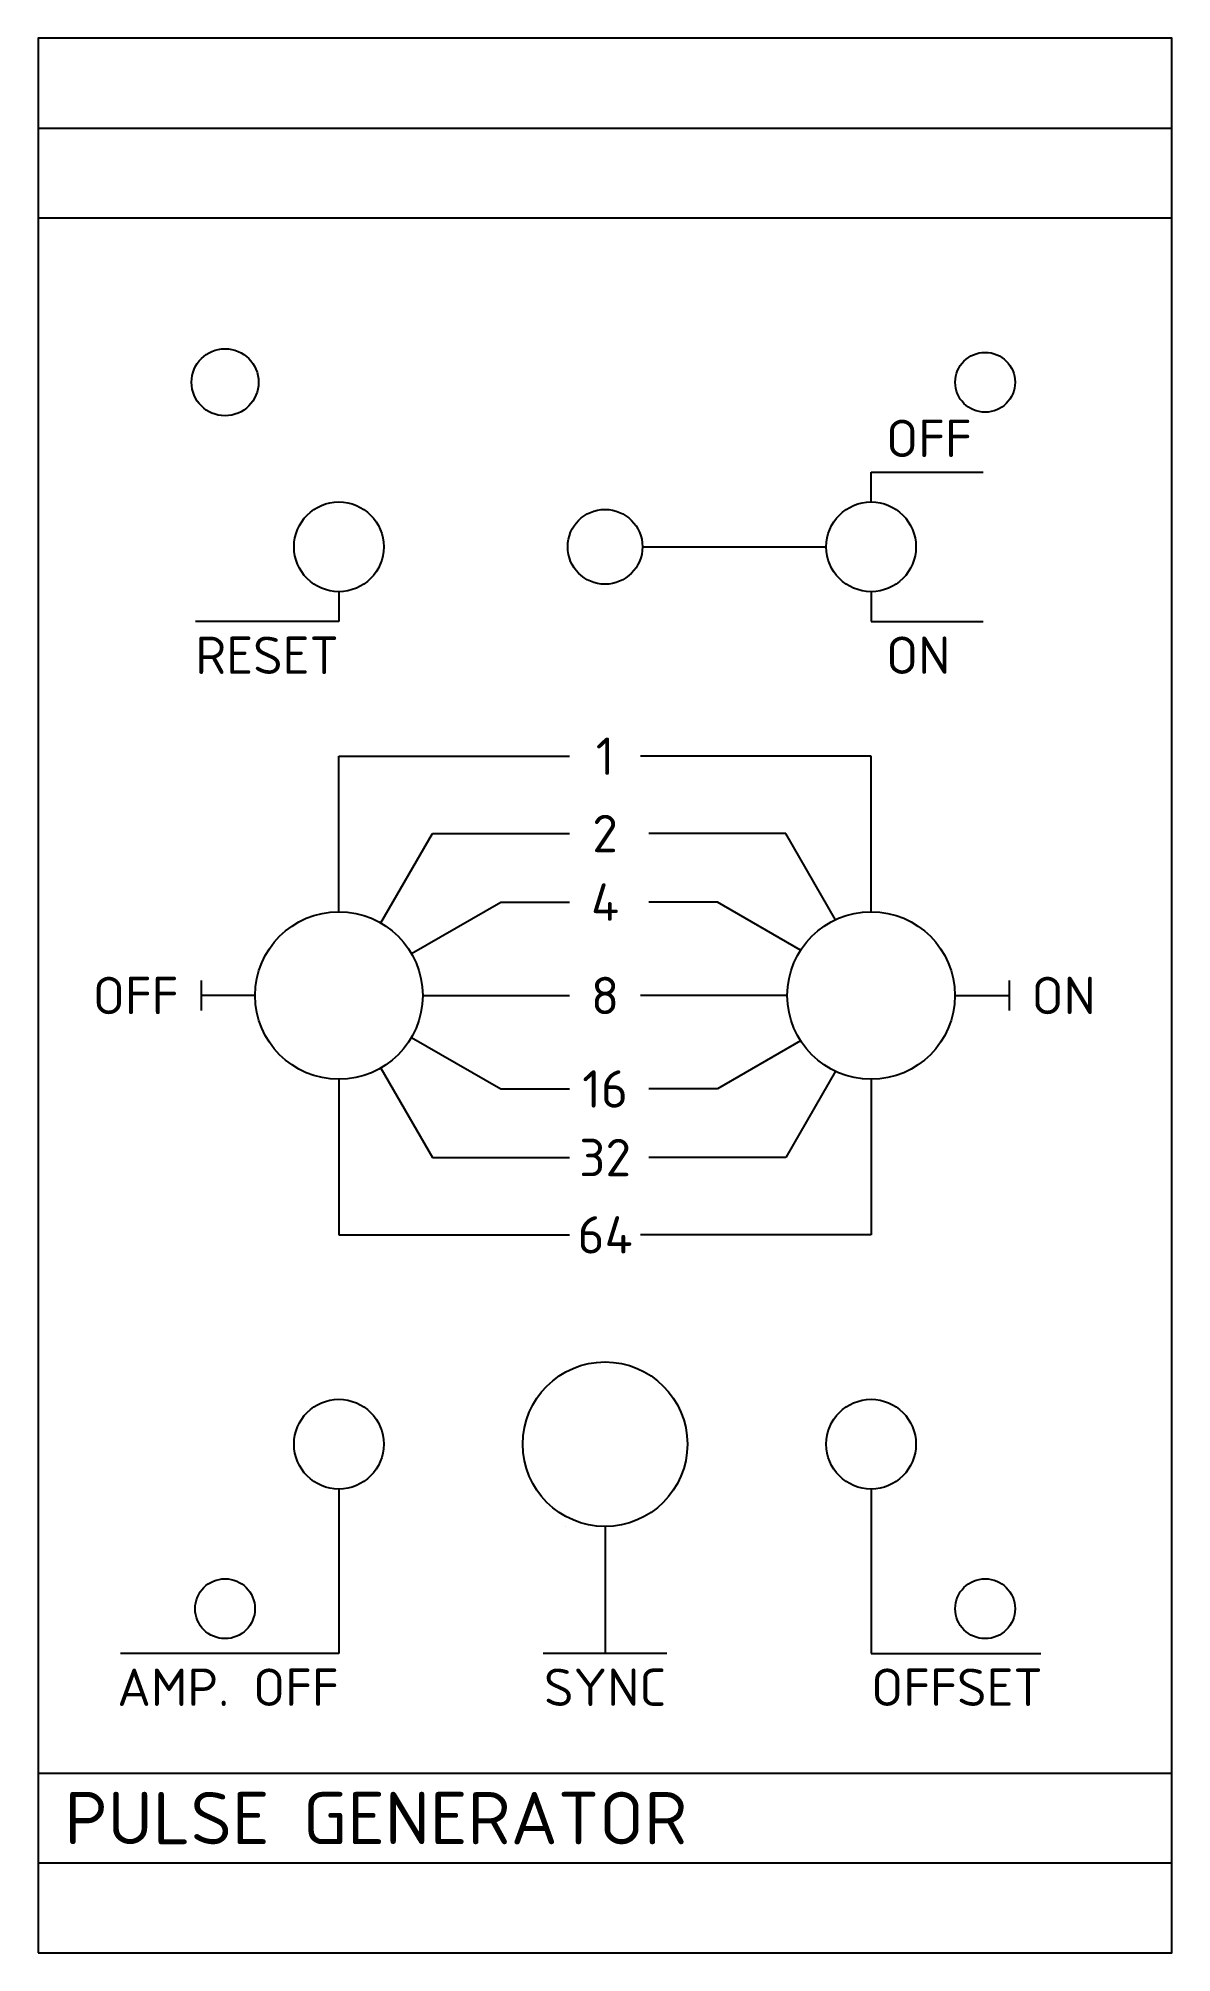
# Model space of a CAD drawing. Header units: millimetres. Extents: x 0 to 76, y 0 to 128.
import ezdxf
from ezdxf.enums import TextEntityAlignment as Align

# ---------------------------------------------------------------- set-up
doc = ezdxf.new("R2010")
doc.units = ezdxf.units.MM
doc.header["$LTSCALE"] = 10
doc.header["$MEASUREMENT"] = 0
doc.layers.get('0').update_dxf_attribs({"linetype": 'CONTINUOUS'})
doc.layers.add('FRONT_PANEL_LAYOUT', color=7, linetype='CONTINUOUS')
doc.styles.add('ISO', font='isocpeur.ttf')

msp = doc.modelspace()

# ---------------------------------------------------------------- linework, layer by layer
at = {"color": 3}
for p, q in [((0, 122), (75.75, 122)), ((0, 116), (75.75, 116)), ((55.66, 99), (63.16, 99)), ((55.66, 97), (55.66, 99)), ((40.38, 94), (52.66, 94)), ((20.09, 91), (20.09, 89)), ((55.66, 91), (55.66, 89)), ((20.09, 89), (10.5, 89)), ((55.66, 89), (63.16, 89)), ((20.09, 69.6), (20.09, 80)), ((20.09, 80), (35.5, 80)), ((55.66, 80), (40.25, 80)), ((55.66, 69.6), (55.66, 80)), ((22.89, 68.85), (26.35, 74.83)), ((26.35, 74.83), (35.5, 74.83)), ((49.97, 74.83), (40.81, 74.83)), ((53.29, 69.07), (49.97, 74.83)), ((24.94, 66.8), (30.92, 70.25)), ((30.92, 70.25), (35.5, 70.25)), ((45.39, 70.25), (40.81, 70.25)), ((50.95, 67.04), (45.39, 70.25)), ((10.88, 65), (10.88, 63)), ((14.5, 64), (10.88, 64)), ((25.7, 64), (35.5, 64)), ((50.06, 64), (40.25, 64)), ((61.26, 64), (64.88, 64)), ((64.88, 65), (64.88, 63)), ((24.94, 61.2), (30.92, 57.75)), ((50.95, 60.96), (45.39, 57.75)), ((22.89, 59.15), (26.35, 53.17)), ((53.29, 58.93), (49.97, 53.17)), ((20.09, 58.4), (20.09, 48)), ((30.92, 57.75), (35.5, 57.75)), ((45.39, 57.75), (40.81, 57.75)), ((55.66, 58.4), (55.66, 48)), ((26.35, 53.17), (35.5, 53.17)), ((49.97, 53.17), (40.81, 53.17)), ((20.09, 48), (35.5, 48)), ((55.66, 48), (40.25, 48)), ((20.09, 31), (20.09, 20)), ((55.66, 31), (55.66, 20)), ((37.88, 28.5), (37.88, 20)), ((20.09, 20), (5.5, 20)), ((42, 20), (33.75, 20)), ((55.66, 20), (67, 20)), ((0, 12), (75.75, 12)), ((0, 6), (75.75, 6))]:
    msp.add_line(p, q, dxfattribs=at)
for centre, radius in [((12.48, 105), 2.24), ((63.28, 105), 2), ((20.09, 94), 3), ((37.88, 94), 2.5), ((55.66, 94), 3), ((20.09, 64), 5.6), ((55.66, 64), 5.6), ((37.88, 34), 5.5), ((20.09, 34), 3), ((55.66, 34), 3), ((12.48, 23), 2), ((63.28, 23), 2)]:
    msp.add_circle(centre, radius, dxfattribs=at)
at = {"layer": 'FRONT_PANEL_LAYOUT', "color": 3}
msp.add_line((35.25, 28.5), (35.25, 28.5), dxfattribs=at)
msp.add_lwpolyline([(0, 0), (75.75, 0), (75.75, 128), (0, 128)], close=True, dxfattribs=at)

# ---------------------------------------------------------------- texts
at = {"color": 7, "style": 'ISO'}
for s, p in [('OFF', (56.66, 100)), ('ON', (56.66, 85.5)), ('OFFSET', (55.66, 16.5))]:
    msp.add_text(s, height=2.5, dxfattribs=at).set_placement(p)
for s, p in [('RESET', (20.09, 85.5)), ('AMP. OFF', (20.09, 16.5))]:
    msp.add_text(s, height=2.5, dxfattribs=at).set_placement(p, align=Align.RIGHT)
for s, p in [('1', (37.88, 80)), ('2', (37.88, 74.83)), ('4', (37.88, 70.25)), ('8', (37.88, 64)), ('16', (37.88, 57.75)), ('32', (37.88, 53.17)), ('64', (37.88, 48))]:
    msp.add_text(s, height=2.5, dxfattribs=at).set_placement(p, align=Align.MIDDLE)
msp.add_text('OFF', height=2.5, dxfattribs=at).set_placement((9.38, 64), align=Align.MIDDLE_RIGHT)
msp.add_text('ON', height=2.5, dxfattribs=at).set_placement((66.38, 64), align=Align.MIDDLE_LEFT)
msp.add_text('SYNC', height=2.5, dxfattribs=at).set_placement((37.88, 16.5), align=Align.CENTER)
at = {"color": 2, "style": 'ISO'}
msp.add_text('PULSE GENERATOR', height=3.5, dxfattribs=at).set_placement((1.75, 9), align=Align.MIDDLE_LEFT)

doc.saveas('drawing.dxf')
